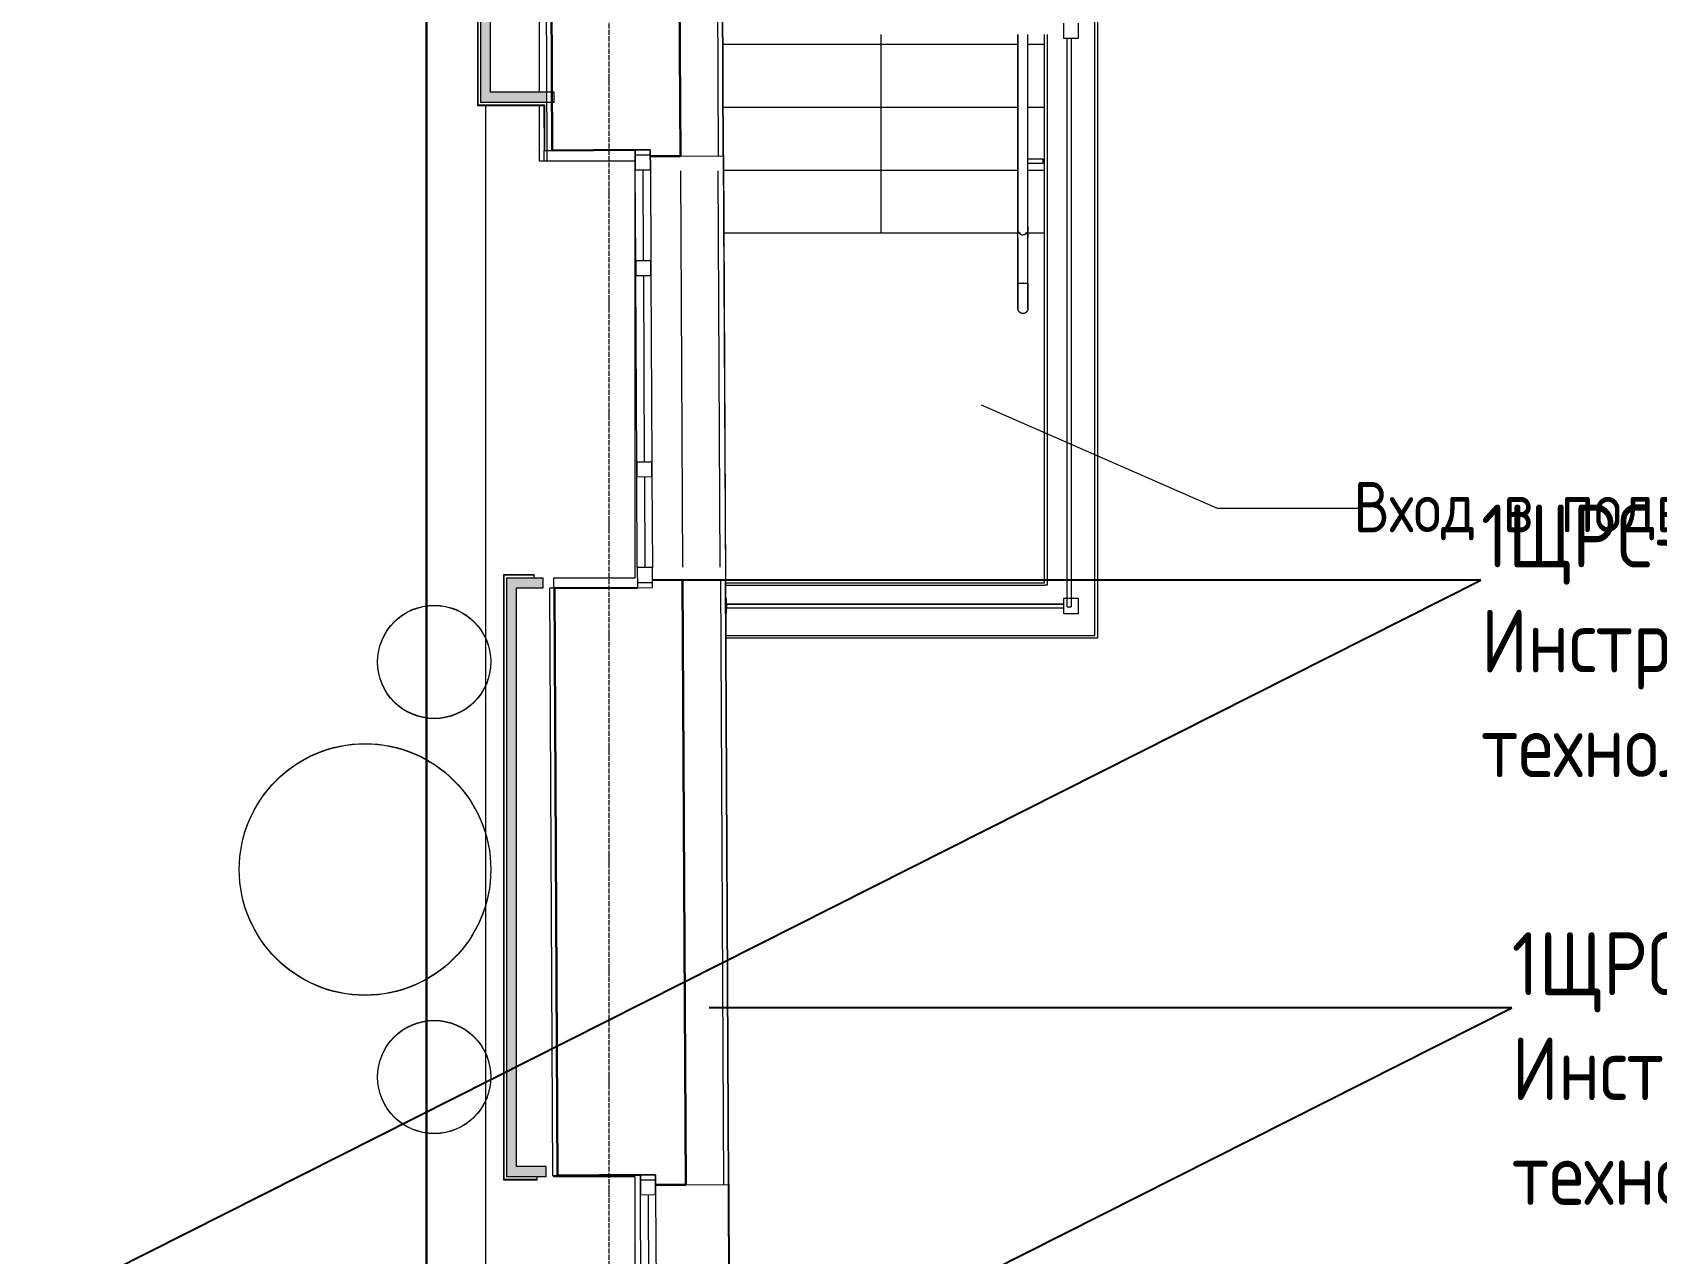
# Model space of a CAD drawing. Header units: millimetres. Extents: x -32 to 417638015, y -35 to 175284279.
# Drawn here: x 170402 to 176859, y 82933 to 87787 of the extents above; entities that cross this region are included whole.
import ezdxf
from ezdxf import colors
from ezdxf.entities.mleader import LeaderData, LeaderLine
from ezdxf.math import Vec2, Vec3

# ---------------------------------------------------------------- set-up
doc = ezdxf.new("R2010")
doc.units = ezdxf.units.MM
doc.linetypes.add('ADSK_Линия сетки', pattern=[25, 20, -2.5, 0, -2.5])
for name, color, linetype, lineweight in [('_ Окна', 7, 'Continuous', 9), ('_ЭМ_ТХобщее_слой', 7, 'Continuous', 30), ('Аннотация', 7, 'Continuous', 18), ('Лестницы', 7, 'Continuous', 9), ('Ограждение', 7, 'Continuous', 9), ('Окна', 7, 'Continuous', 9), ('Оси', 253, 'Continuous', 9), ('Перекрытие', 7, 'Continuous', 18), ('Стены внутренние', 7, 'Continuous', 18), ('Стены наружные', 7, 'Continuous', 18), ('Стены несущие', 7, 'Continuous', 30), ('Стены отделка', 7, 'Continuous', 30), ('Стены штриховка', 7, 'Continuous', 9), ('Стрелки вверх', 7, 'Continuous', 18), ('ТХ', 5, 'Continuous', 0), ('ШТРИХОВКА', 252, 'Continuous', 15), ('ЭМ_Лоток 1_2', 162, 'Continuous', 30)]:
    doc.layers.add(name, color=color, linetype=linetype, lineweight=lineweight)
doc.layers.add('_ЭМ_Надписи', color=7, linetype='Continuous')
doc.layers.add('ЭОМ_Лотки рабочие', color=5, linetype='Continuous')
doc.styles.add('GOST Common_6', font='GOST_Common.ttf', dxfattribs={"width": 0.9, "height": 125})
doc.styles.add('ЭОМ', font='isocpeur.ttf', dxfattribs={"width": 0.85, "height": 250})
doc.linetypes.add('Cable in the tray', pattern='A,5,[130,ltypeshp.shx,S=1,R=0,X=0,Y=0],1.5,[130,ltypeshp.shx,S=1.5,R=90,X=0,Y=-1],1,[130,ltypeshp.shx,S=1,R=0,X=0.5,Y=0],5', length=12.5)

# ---------------------------------------------------------------- blocks, each defined once
blk = doc.blocks.new('ТХ 1 этаж.')
at = {"layer": 'ТХ', "color": 252, "true_color": 0x939598}
for centre, radius in [((9718.1, 32150.5), 225), ((9443.1, 31325.5), 500), ((9718.1, 30500.5), 225)]:
    blk.add_circle(centre, radius, dxfattribs=at)
blk = doc.blocks.new('1 этаж')
at = {"layer": 'Стены внутренние'}
for points in [[(3085.071, 35969.849), (3085.071, 36671.042), (3045.071, 36670.321), (3045.071, 35969.849), (3083.289, 35969.849)], [(3084.403, 35929.849), (3309.564, 35929.849), (3309.36, 35969.849), (3045.071, 35969.849), (3045.071, 35929.849), (3065.071, 35929.849)], [(3148.577, 31699.15), (3188.577, 31699.15), (3188.577, 34039.921), (3148.577, 34039.921), (3148.577, 32549.904)], [(3188.577, 33999.921), (3294.373, 33999.921), (3294.373, 34039.921), (3188.577, 34039.921), (3188.577, 34004.925)], [(3291.271, 31659.15), (3306.067, 31659.15), (3306.067, 31699.15), (3148.577, 31699.15), (3148.577, 31659.15), (3265.799, 31659.15)]]:
    blk.add_hatch(color=8, dxfattribs=at).paths.add_polyline_path(points)
at = {"layer": '_ Окна', "color": 8, "lineweight": 18}
for p, q in [((3660.53, 35740.53), (3720.53, 35740.835)), ((3660.937, 35660.531), (3660.53, 35740.53)), ((3720.53, 35740.835), (3720.936, 35660.836)), ((3720.936, 35660.836), (3660.937, 35660.531)), ((3662.767, 35300.535), (3722.766, 35300.84)), ((3663.072, 35240.536), (3662.767, 35300.535)), ((3722.766, 35300.84), (3723.071, 35240.841)), ((3723.071, 35240.841), (3663.072, 35240.536)), ((3666.833, 34500.546), (3726.832, 34500.851)), ((3667.138, 34440.546), (3666.833, 34500.546)), ((3726.832, 34500.851), (3727.137, 34440.851)), ((3727.137, 34440.851), (3667.138, 34440.546)), ((3728.967, 34080.856), (3668.968, 34080.551)), ((3668.968, 34080.551), (3669.375, 34000.552)), ((3729.374, 34000.857), (3728.967, 34080.856)), ((3669.375, 34000.552), (3729.374, 34000.857)), ((3681.24, 31666.216), (3741.239, 31666.521)), ((3681.646, 31586.217), (3681.24, 31666.216)), ((3741.239, 31666.521), (3741.646, 31586.522)), ((3741.646, 31586.522), (3681.646, 31586.217))]:
    blk.add_line(p, q, dxfattribs=at)
at = {"layer": '_ Окна', "color": 8}
for p, q in [((3660.632, 35720.53), (3720.631, 35720.835)), ((3690.937, 35660.683), (3692.766, 35300.688)), ((3693.071, 35240.689), (3696.833, 34500.698)), ((3697.138, 34440.699), (3698.968, 34080.704)), ((3669.273, 34020.552), (3729.272, 34020.857)), ((3681.341, 31646.216), (3741.341, 31646.521)), ((3711.646, 31586.369), (3713.476, 31226.374))]:
    blk.add_line(p, q, dxfattribs=at)
at = {"layer": 'Аннотация', "color": 8, "lineweight": 9}
for p, q in [((5036.737, 34727.874), (5974.899, 34316.647)), ((5974.899, 34316.647), (6534.287, 34316.647))]:
    blk.add_line(p, q, dxfattribs=at)
at = {"layer": 'Лестницы', "color": 8}
for p, q in [((4009.4, 36160.475), (5182.459, 36160.475)), ((4009.4, 36160.475), (5182.459, 36160.475)), ((5222.459, 36160.475), (5288.743, 36160.475)), ((5222.459, 36160.475), (5288.743, 36160.475)), ((4010.671, 35910.475), (5182.459, 35910.475)), ((4010.671, 35910.475), (5182.459, 35910.475)), ((5222.459, 35910.475), (5288.743, 35910.475)), ((5222.459, 35910.475), (5288.743, 35910.475)), ((4011.941, 35660.475), (5182.459, 35660.475)), ((4011.941, 35660.475), (5182.459, 35660.475)), ((5222.459, 35660.475), (5288.743, 35660.475)), ((5222.459, 35660.475), (5288.743, 35660.475)), ((4013.212, 35410.475), (5182.459, 35410.475)), ((4013.212, 35410.475), (5182.459, 35410.475)), ((5222.459, 35410.475), (5288.743, 35410.475)), ((5222.459, 35410.475), (5288.743, 35410.475))]:
    blk.add_line(p, q, dxfattribs=at)
at = {"layer": 'Ограждение', "color": 8}
for p, q in [((5363.136, 36244.409), (5363.136, 36184.409)), ((5423.136, 36184.409), (5423.136, 36244.409)), ((5182.459, 36199.475), (5182.459, 35436.665)), ((5182.459, 35424.171), (5182.459, 36199.475)), ((5182.459, 36199.475), (5182.459, 35410.475)), ((5182.459, 35410.475), (5182.459, 36199.475)), ((5222.459, 35436.665), (5222.459, 36199.475)), ((5222.459, 35424.171), (5222.459, 36199.475)), ((5222.459, 35410.475), (5222.459, 36199.475)), ((5222.459, 35410.475), (5222.459, 36199.475)), ((5363.136, 36184.409), (5423.136, 36184.409)), ((5378.743, 33924.747), (5378.743, 36184.409)), ((5394.743, 36184.409), (5394.743, 33924.747)), ((5282.459, 35703.383), (5222.459, 35703.383)), ((5222.459, 35688.383), (5282.459, 35688.383)), ((5282.459, 35695.883), (5282.459, 35703.383)), ((5282.459, 35688.383), (5282.459, 35695.883)), ((5182.459, 35392.936), (5182.459, 35424.171)), ((5182.459, 35410.475), (5192.811, 35410.475)), ((5182.459, 35392.936), (5182.459, 35210.475)), ((5182.459, 35210.475), (5182.459, 35392.936)), ((5212.106, 35410.475), (5222.459, 35410.475)), ((5222.459, 35392.936), (5222.459, 35424.171)), ((5222.459, 35210.475), (5222.459, 35392.936)), ((5222.459, 35210.475), (5222.459, 35392.936)), ((5182.459, 35210.475), (5222.459, 35210.475)), ((5200.122, 35210.475), (5204.795, 35210.475)), ((5202.459, 35210.475), (5200.122, 35210.475)), ((5204.795, 35210.475), (5202.459, 35210.475)), ((4023.136, 33958.141), (4020.594, 33958.141)), ((4023.136, 33898.141), (4023.136, 33958.141)), ((4023.136, 33935.827), (5363.136, 33935.827)), ((4023.156, 33935.475), (5363.114, 33935.475)), ((4023.156, 33935.475), (4023.156, 33919.475)), ((5363.114, 33919.475), (4023.156, 33919.475)), ((5423.136, 33958.141), (5363.136, 33958.141)), ((5363.136, 33958.141), (5363.136, 33898.141)), ((5378.743, 33924.747), (5394.743, 33924.747)), ((5423.136, 33898.141), (5423.136, 33958.141)), ((4020.899, 33898.141), (4023.136, 33898.141)), ((5363.136, 33898.141), (5423.136, 33898.141))]:
    blk.add_line(p, q, dxfattribs=at)
at = {"layer": 'Ограждение', "color": 8, "flags": 128}
for points in [[(5182.459, 35392.936), (5182.459, 35395.735), (5182.459, 35398.53), (5182.459, 35401.316), (5182.459, 35404.088), (5182.459, 35406.843), (5182.459, 35409.575), (5182.459, 35412.281), (5182.459, 35414.956), (5182.459, 35417.595), (5182.459, 35420.195), (5182.459, 35422.752), (5182.459, 35425.26), (5182.459, 35427.718), (5182.459, 35430.119), (5182.459, 35432.461), (5182.459, 35434.74), (5182.459, 35436.665)], [(5182.821, 35419.178), (5183.094, 35417.966), (5183.435, 35416.796), (5183.837, 35415.674), (5184.291, 35414.606), (5184.791, 35413.596), (5185.328, 35412.647), (5185.896, 35411.759), (5186.486, 35410.932), (5187.095, 35410.165), (5187.715, 35409.455), (5188.342, 35408.801), (5188.973, 35408.2), (5189.604, 35407.647), (5190.232, 35407.141), (5190.856, 35406.679), (5191.474, 35406.256), (5192.085, 35405.87), (5192.687, 35405.518), (5193.282, 35405.199), (5193.868, 35404.908), (5194.445, 35404.645), (5195.013, 35404.406), (5195.573, 35404.191), (5196.125, 35403.998), (5196.67, 35403.825), (5197.208, 35403.671), (5197.739, 35403.534), (5198.264, 35403.414), (5198.783, 35403.31), (5199.298, 35403.22), (5199.809, 35403.145), (5200.316, 35403.084), (5200.821, 35403.036), (5201.323, 35403.001), (5201.824, 35402.979), (5202.324, 35402.969), (5202.459, 35402.969)], [(5222.096, 35419.178), (5221.823, 35417.966), (5221.482, 35416.796), (5221.081, 35415.674), (5220.626, 35414.606), (5220.127, 35413.596), (5219.589, 35412.647), (5219.022, 35411.759), (5218.431, 35410.932), (5217.823, 35410.165), (5217.203, 35409.455), (5216.575, 35408.801), (5215.945, 35408.2), (5215.314, 35407.647), (5214.685, 35407.141), (5214.062, 35406.679), (5213.444, 35406.256), (5212.833, 35405.87), (5212.23, 35405.518), (5211.636, 35405.199), (5211.05, 35404.908), (5210.473, 35404.645), (5209.904, 35404.406), (5209.344, 35404.191), (5208.792, 35403.998), (5208.247, 35403.825), (5207.71, 35403.671), (5207.179, 35403.534), (5206.654, 35403.414), (5206.134, 35403.31), (5205.619, 35403.22), (5205.109, 35403.145), (5204.601, 35403.084), (5204.097, 35403.036), (5203.594, 35403.001), (5203.094, 35402.979), (5202.594, 35402.969), (5202.459, 35402.969)], [(5222.459, 35436.665), (5222.459, 35434.444), (5222.459, 35432.157), (5222.459, 35429.807), (5222.459, 35427.398), (5222.459, 35424.933), (5222.459, 35422.418), (5222.459, 35419.856), (5222.459, 35417.25), (5222.459, 35414.606), (5222.459, 35411.927), (5222.459, 35409.217), (5222.459, 35406.482), (5222.459, 35403.725), (5222.459, 35400.95), (5222.459, 35398.163), (5222.459, 35395.367), (5222.459, 35392.936)], [(5182.459, 35210.475), (5182.459, 35206.476), (5182.459, 35202.484), (5182.459, 35198.504), (5182.459, 35194.543), (5182.459, 35190.608), (5182.459, 35186.705), (5182.459, 35182.839), (5182.459, 35179.018), (5182.459, 35175.248), (5182.459, 35171.533), (5182.459, 35167.881), (5182.459, 35164.297), (5182.459, 35160.787), (5182.459, 35157.356), (5182.459, 35154.011), (5182.459, 35150.755), (5182.459, 35147.596), (5182.459, 35144.537), (5182.459, 35141.583), (5182.459, 35138.739), (5182.459, 35136.011), (5182.459, 35133.401), (5182.459, 35130.915), (5182.459, 35128.556), (5182.459, 35126.328), (5182.459, 35124.235), (5182.459, 35122.279), (5182.459, 35120.465), (5182.459, 35118.795), (5182.459, 35117.271), (5182.459, 35115.897), (5182.459, 35114.673), (5182.459, 35113.603), (5182.459, 35112.689), (5182.459, 35111.93), (5182.459, 35111.329), (5182.459, 35110.887), (5182.459, 35110.604), (5182.459, 35110.481), (5182.459, 35110.475)], [(5182.459, 35110.475), (5182.459, 35110.555), (5182.459, 35110.795), (5182.459, 35111.194), (5182.459, 35111.752), (5182.459, 35112.468), (5182.459, 35113.341), (5182.459, 35114.369), (5182.459, 35115.551), (5182.459, 35116.885), (5182.459, 35118.369), (5182.459, 35120), (5182.459, 35121.775), (5182.459, 35123.693), (5182.459, 35125.749), (5182.459, 35127.941), (5182.459, 35130.265), (5182.459, 35132.718), (5182.459, 35135.294), (5182.459, 35137.991), (5182.459, 35140.804), (5182.459, 35143.729), (5182.459, 35146.76), (5182.459, 35149.893), (5182.459, 35153.123), (5182.459, 35156.445), (5182.459, 35159.853), (5182.459, 35163.342), (5182.459, 35166.907), (5182.459, 35170.541), (5182.459, 35174.239), (5182.459, 35177.995), (5182.459, 35181.803), (5182.459, 35185.657), (5182.459, 35189.551), (5182.459, 35193.478), (5182.459, 35197.433), (5182.459, 35201.408), (5182.459, 35205.398), (5182.459, 35209.395), (5182.459, 35210.475)], [(5222.459, 35210.475), (5222.459, 35206.476), (5222.459, 35202.484), (5222.459, 35198.504), (5222.459, 35194.543), (5222.459, 35190.608), (5222.459, 35186.705), (5222.459, 35182.839), (5222.459, 35179.018), (5222.459, 35175.248), (5222.459, 35171.533), (5222.459, 35167.881), (5222.459, 35164.297), (5222.459, 35160.787), (5222.459, 35157.356), (5222.459, 35154.011), (5222.459, 35150.755), (5222.459, 35147.596), (5222.459, 35144.537), (5222.459, 35141.583), (5222.459, 35138.739), (5222.459, 35136.011), (5222.459, 35133.401), (5222.459, 35130.915), (5222.459, 35128.556), (5222.459, 35126.328), (5222.459, 35124.235), (5222.459, 35122.279), (5222.459, 35120.465), (5222.459, 35118.795), (5222.459, 35117.271), (5222.459, 35115.897), (5222.459, 35114.673), (5222.459, 35113.603), (5222.459, 35112.689), (5222.459, 35111.93), (5222.459, 35111.329), (5222.459, 35110.887), (5222.459, 35110.604), (5222.459, 35110.481), (5222.459, 35110.475)], [(5222.459, 35110.475), (5222.459, 35110.555), (5222.459, 35110.795), (5222.459, 35111.194), (5222.459, 35111.752), (5222.459, 35112.468), (5222.459, 35113.341), (5222.459, 35114.369), (5222.459, 35115.551), (5222.459, 35116.885), (5222.459, 35118.369), (5222.459, 35120), (5222.459, 35121.775), (5222.459, 35123.693), (5222.459, 35125.749), (5222.459, 35127.941), (5222.459, 35130.265), (5222.459, 35132.718), (5222.459, 35135.294), (5222.459, 35137.991), (5222.459, 35140.804), (5222.459, 35143.729), (5222.459, 35146.76), (5222.459, 35149.893), (5222.459, 35153.123), (5222.459, 35156.445), (5222.459, 35159.853), (5222.459, 35163.342), (5222.459, 35166.907), (5222.459, 35170.541), (5222.459, 35174.239), (5222.459, 35177.995), (5222.459, 35181.803), (5222.459, 35185.657), (5222.459, 35189.551), (5222.459, 35193.478), (5222.459, 35197.433), (5222.459, 35201.408), (5222.459, 35205.398), (5222.459, 35209.395), (5222.459, 35210.475)], [(5202.459, 35090.475), (5201.659, 35090.491), (5200.86, 35090.539), (5200.064, 35090.619), (5199.272, 35090.73), (5198.485, 35090.874), (5197.705, 35091.048), (5196.932, 35091.254), (5196.167, 35091.49), (5195.413, 35091.757), (5194.67, 35092.054), (5193.94, 35092.38), (5193.223, 35092.735), (5192.521, 35093.119), (5191.835, 35093.53), (5191.166, 35093.968), (5190.515, 35094.433), (5189.883, 35094.924), (5189.271, 35095.439), (5188.68, 35095.978), (5188.112, 35096.541), (5187.566, 35097.126), (5187.044, 35097.732), (5186.547, 35098.359), (5186.075, 35099.005), (5185.629, 35099.669), (5185.211, 35100.351), (5184.82, 35101.048), (5184.457, 35101.761), (5184.123, 35102.488), (5183.818, 35103.228), (5183.543, 35103.979), (5183.298, 35104.741), (5183.084, 35105.511), (5182.901, 35106.29), (5182.75, 35107.076), (5182.63, 35107.867), (5182.541, 35108.662), (5182.484, 35109.459), (5182.46, 35110.259), (5182.459, 35110.475)], [(5222.459, 35110.475), (5222.443, 35109.675), (5222.395, 35108.877), (5222.315, 35108.081), (5222.203, 35107.289), (5222.06, 35106.502), (5221.885, 35105.721), (5221.68, 35104.948), (5221.443, 35104.184), (5221.177, 35103.43), (5220.88, 35102.687), (5220.554, 35101.956), (5220.199, 35101.239), (5219.815, 35100.537), (5219.404, 35099.851), (5218.965, 35099.182), (5218.501, 35098.531), (5218.01, 35097.899), (5217.495, 35097.287), (5216.955, 35096.697), (5216.393, 35096.128), (5215.808, 35095.582), (5215.202, 35095.06), (5214.575, 35094.563), (5213.929, 35094.091), (5213.265, 35093.646), (5212.583, 35093.227), (5211.885, 35092.836), (5211.172, 35092.473), (5210.445, 35092.139), (5209.706, 35091.834), (5208.955, 35091.559), (5208.193, 35091.315), (5207.422, 35091.101), (5206.643, 35090.918), (5205.858, 35090.766), (5205.067, 35090.646), (5204.272, 35090.557), (5203.474, 35090.501), (5202.675, 35090.476), (5202.459, 35090.475)]]:
    blk.add_lwpolyline(points, dxfattribs=at)
at = {"layer": 'Окна', "color": 8}
for p, q in [((3720.53, 35740.835), (3660.53, 35740.53)), ((3660.53, 35740.53), (3660.937, 35660.531)), ((3720.936, 35660.836), (3720.53, 35740.835)), ((3662.767, 35300.535), (3660.937, 35660.531)), ((3720.936, 35660.836), (3722.766, 35300.84)), ((3662.767, 35300.535), (3663.072, 35240.536)), ((3723.071, 35240.841), (3722.766, 35300.84)), ((3666.833, 34500.546), (3663.072, 35240.536)), ((3723.071, 35240.841), (3726.832, 34500.851)), ((3666.833, 34500.546), (3667.138, 34440.546)), ((3727.137, 34440.851), (3726.832, 34500.851)), ((3668.968, 34080.551), (3667.138, 34440.546)), ((3727.137, 34440.851), (3728.967, 34080.856)), ((3668.968, 34080.551), (3669.375, 34000.552)), ((3729.374, 34000.857), (3728.967, 34080.856)), ((3669.375, 34000.552), (3729.374, 34000.857)), ((3741.239, 31666.521), (3681.24, 31666.216)), ((3681.24, 31666.216), (3681.646, 31586.217)), ((3741.646, 31586.522), (3741.239, 31666.521)), ((3683.476, 31226.221), (3681.646, 31586.217)), ((3741.646, 31586.522), (3743.475, 31226.526))]:
    blk.add_line(p, q, dxfattribs=at)
at = {"layer": 'Оси', "color": 8, "linetype": 'ADSK_Линия сетки'}
blk.add_line((3556.766, -4162.595), (3556.766, 44411.9), dxfattribs=at)
at = {"layer": 'Перекрытие', "color": 8}
for p, q in [((3280.071, 35969.849), (3280.071, 36623.902)), ((3065.071, 35918.007), (3065.071, 20875.244)), ((3280.071, 35695.816), (3280.071, 35917.849)), ((3660.753, 35695.816), (3280.071, 35695.816)), ((3660.753, 34039.921), (3660.753, 35695.816)), ((4013.212, 35410.475), (5182.459, 35410.475)), ((5222.459, 35410.475), (5288.743, 35410.475)), ((3337.071, 33998.863), (3337.071, 34039.921)), ((3337.071, 34039.921), (3660.753, 34039.921)), ((3337.071, 31659.165), (3337.071, 31664.466)), ((3660.753, 31659.165), (3337.071, 31659.165)), ((3660.753, 30011.09), (3660.753, 31659.165))]:
    blk.add_line(p, q, dxfattribs=at)
at = {"layer": 'Стены внутренние', "color": 8}
for p, q in [((5288.743, 34020.475), (5288.743, 36199.475)), ((3310.753, 35695.816), (3310.535, 35738.751)), ((3840.958, 35656.946), (3848.963, 34081.966)), ((4020.328, 34010.475), (5288.743, 34010.475))]:
    blk.add_line(p, q, dxfattribs=at)
at = {"layer": 'Стены наружные', "color": 8}
for p, q in [((5488.743, 33810.475), (5488.743, 39595.475)), ((5498.743, 39615.475), (5498.743, 33800.475)), ((5298.743, 36199.475), (5298.743, 34010.475)), ((3298.753, 35695.816), (3298.535, 35738.69)), ((4010.653, 35717.309), (4019.218, 34032.331)), ((4011.648, 35718.152), (4020.222, 34031.375)), ((3998.961, 34082.728), (3990.956, 35657.708)), ((4020.277, 34020.475), (5288.743, 34020.475)), ((5298.743, 34010.475), (5288.743, 34010.475)), ((4021.345, 33810.475), (5488.743, 33810.475)), ((5498.743, 33800.475), (4021.396, 33800.475)), ((4039.444, 30053.015), (4031.438, 31627.995)), ((4032.438, 31628), (4040.444, 30053.021))]:
    blk.add_line(p, q, dxfattribs=at)
at = {"layer": 'Стены несущие', "color": 8}
for p, q in [((3840.655, 35716.445), (3801.269, 43465.312)), ((3325.8, 36670.256), (3330.535, 35738.852)), ((3330.535, 35738.852), (3660.53, 35740.53)), ((3720.657, 35715.835), (3840.655, 35716.445)), ((3849.22, 34031.467), (3729.221, 34030.857)), ((3861.441, 31627.131), (3849.22, 34031.467)), ((3669.375, 34000.552), (3339.379, 33998.875)), ((3339.379, 33998.875), (3351.244, 31664.538)), ((3351.244, 31664.538), (3681.24, 31666.216)), ((3741.442, 31626.521), (3861.441, 31627.131))]:
    blk.add_line(p, q, dxfattribs=at)
at = {"layer": 'Стены отделка', "color": 8, "lineweight": 9}
for p, q in [((4010.653, 35717.309), (3970.412, 43634.179)), ((3970.413, 43634.041), (4010.648, 35718.147)), ((4011.648, 35718.152), (3971.413, 43634.046)), ((3033.071, 36639.211), (3033.071, 35919.849)), ((3045.071, 36651.172), (3045.071, 35929.849)), ((3085.071, 35969.849), (3085.071, 36651.042)), ((3310.535, 35738.751), (3305.801, 36670.154)), ((3338.664, 35969.849), (3085.071, 35969.849)), ((3338.664, 35929.849), (3338.664, 35969.849)), ((3035.071, 35917.849), (3297.624, 35917.849)), ((3338.664, 35929.849), (3045.071, 35929.849)), ((3297.624, 35917.849), (3298.535, 35738.69)), ((3298.535, 35738.69), (3330.535, 35738.852)), ((3840.655, 35716.445), (4010.653, 35717.309)), ((4010.648, 35718.147), (4011.648, 35718.152)), ((3136.577, 34051.921), (3136.577, 31649.15)), ((3259.108, 34051.921), (3138.577, 34051.921)), ((3148.577, 34039.921), (3148.577, 31659.15)), ((3148.577, 34039.921), (3294.373, 34039.921)), ((3259.169, 34039.921), (3259.108, 34051.921)), ((3294.373, 33999.921), (3294.373, 34039.921)), ((4019.218, 34032.331), (3849.22, 34031.467)), ((4031.439, 31627.995), (4019.218, 34032.331)), ((4020.222, 34031.375), (4019.222, 34031.37)), ((4019.222, 34031.37), (4031.438, 31627.995)), ((4032.438, 31628), (4020.222, 34031.375)), ((3188.577, 33999.921), (3294.373, 33999.921)), ((3188.577, 31699.15), (3188.577, 33999.921)), ((3339.379, 33998.875), (3319.379, 33998.773)), ((3319.379, 33998.773), (3331.244, 31664.437)), ((3138.577, 31647.15), (3271.331, 31647.15)), ((3306.067, 31659.15), (3148.577, 31659.15)), ((3306.067, 31699.15), (3188.577, 31699.15)), ((3271.331, 31647.15), (3271.27, 31659.15)), ((3306.067, 31659.15), (3306.067, 31699.15)), ((3331.244, 31664.437), (3351.244, 31664.538)), ((3861.441, 31627.131), (4032.438, 31628))]:
    blk.add_line(p, q, dxfattribs=at)
at = {"layer": 'Стены штриховка', "color": 8}
for p, q in [((3950.513, 43614.313), (3990.653, 35717.207)), ((3035.071, 36641.205), (3035.071, 35917.849)), ((3033.071, 35919.849), (3299.614, 35919.849)), ((3033.071, 35919.849), (3033.071, 35917.849)), ((3033.071, 35917.849), (3035.071, 35917.849)), ((3299.614, 35919.849), (3300.535, 35738.7)), ((3138.577, 34051.921), (3136.577, 34051.921)), ((3259.118, 34049.921), (3136.577, 34049.921)), ((3138.577, 34051.921), (3138.577, 31647.15)), ((3999.218, 34032.229), (4011.439, 31627.893)), ((3136.577, 31649.15), (3271.321, 31649.15)), ((3136.577, 31649.15), (3136.577, 31647.15)), ((3136.577, 31647.15), (3138.577, 31647.15))]:
    blk.add_line(p, q, dxfattribs=at)
at = {"layer": 'Стрелки вверх', "color": 8}
for p, q in [((4638.743, 36160.475), (4638.743, 36199.475)), ((4638.743, 35910.475), (4638.743, 36160.475)), ((4638.743, 35660.475), (4638.743, 35910.475)), ((4638.743, 35410.475), (4638.743, 35660.475))]:
    blk.add_line(p, q, dxfattribs=at)
at = {"layer": 'ЭОМ_Лотки рабочие'}
blk.add_blockref('ТХ 1 этаж.', (-6856.492, 1554.379), dxfattribs=at)
at = {"layer": 'Аннотация', "color": 8, "style": 'GOST Common_6', "width": 0.9}
blk.add_text('Вход в подвал ', height=200, dxfattribs=at).set_placement((6516.287, 34220.77))
blk = doc.blocks.new('_ЭМ_ТХ2_1этаж')
at = {"layer": 'ТХ', "color": 252, "true_color": 0x939598}
for centre, radius in [((120865.9, -37043), 225), ((120590.9, -37868), 500), ((120865.9, -38693), 225)]:
    blk.add_circle(centre, radius, dxfattribs=at)

msp = doc.modelspace()

# ---------------------------------------------------------------- linework, layer by layer
at = {"layer": 'ЭМ_Лоток 1_2', "linetype": 'Cable in the tray', "ltscale": 50}
msp.add_lwpolyline([(171968.9, 74616.7), (171968.9, 88073.8)], dxfattribs=at)

# ---------------------------------------------------------------- block references
at = {"layer": '_ЭМ_ТХобщее_слой', "lineweight": 50}
msp.add_blockref('_ЭМ_ТХ2_1этаж', (51133.1, 122328.2), dxfattribs=at)
at = {"layer": 'ШТРИХОВКА'}
msp.add_blockref('1 этаж', (169137.4, 51579.3), dxfattribs=at)

# ---------------------------------------------------------------- leaders
at = {"layer": '_ЭМ_Надписи', "color": 7, "ltscale": 5}
ml = msp.add_multileader_mtext('Standard', dxfattribs=at)
ml.set_content('{\\fGOST Common|b0|i0|c204|p34;\\W0.9;\\C256;1ЩРС-1\\fISOCPEUR|b0|i0|c204|p34;\\W0.85; Гр.24\\PИнструменты для технологии}', color=1, style='ЭОМ')
ml.set_leader_properties()
ml.build(insert=Vec2(0, 0))
ml.multileader.update_dxf_attribs({"text_left_attachment_type": 6, "text_right_attachment_type": 6, "dogleg_length": 0, "arrow_head_size": 200})
ctx = ml.context
ctx.base_point, ctx.char_height, ctx.arrow_head_size, ctx.landing_gap_size, ctx.plane_origin = Vec3(176161, 85610.2, -64.3), 250, 200, 0, Vec3(157399.3, 93160.4, -64.3)
ctx.left_attachment, ctx.right_attachment = 6, 6
notes = []
notes.append((ctx, [(0, (1, 1, 0), (176161, 85610.2, -64.3), (1, 0), 0, [(0, [(167403.8, 81195.4, -64.3)], 0, [])])]))
ctx.mtext.insert, ctx.mtext.width, ctx.mtext.defined_height, ctx.mtext.flow_direction = Vec3(176161, 85910.2, -64.3), 3159.507, 1367.5, 5
ml = msp.add_multileader_mtext('Standard', dxfattribs=at)
ml.set_content('{\\fGOST Common|b0|i0|c204|p34;\\W0.9;\\C256;1ЩРС-1\\fISOCPEUR|b0|i0|c204|p34;\\W0.85; Гр.25\\PИнструменты для технологии}', color=1, style='ЭОМ')
ml.set_leader_properties()
ml.build(insert=Vec2(0, 0))
ml.multileader.update_dxf_attribs({"text_left_attachment_type": 6, "text_right_attachment_type": 6, "dogleg_length": 0, "arrow_head_size": 200})
ctx = ml.context
ctx.base_point, ctx.char_height, ctx.arrow_head_size, ctx.landing_gap_size, ctx.plane_origin = Vec3(176283.5, 83910, -64.3), 250, 200, 0, Vec3(157521.8, 91460.2, -64.3)
ctx.left_attachment, ctx.right_attachment = 6, 6
notes.append((ctx, [(0, (1, 1, 0), (176283.5, 83910, -64.3), (1, 0), 0, [(0, [(167526.3, 79495.1, -64.3)], 0, [])])]))
ctx.mtext.insert, ctx.mtext.width, ctx.mtext.defined_height, ctx.mtext.flow_direction = Vec3(176283.5, 84210, -64.3), 3159.507, 1367.5, 5
for ctx, leaders in notes:
    for number, flags, end, landing, length, lines in leaders:
        leader = LeaderData()
        leader.index, (leader.has_last_leader_line, leader.has_dogleg_vector, leader.attachment_direction) = number, flags
        leader.last_leader_point, leader.dogleg_vector, leader.dogleg_length = Vec3(end), Vec3(landing), length
        for number, points, colour, breaks in lines:
            line = LeaderLine()
            line.index, line.vertices, line.color, line.breaks = number, Vec3.list(points), colors.encode_raw_color(colour), breaks
            leader.lines.append(line)
        ctx.leaders.append(leader)

doc.saveas('drawing.dxf')
